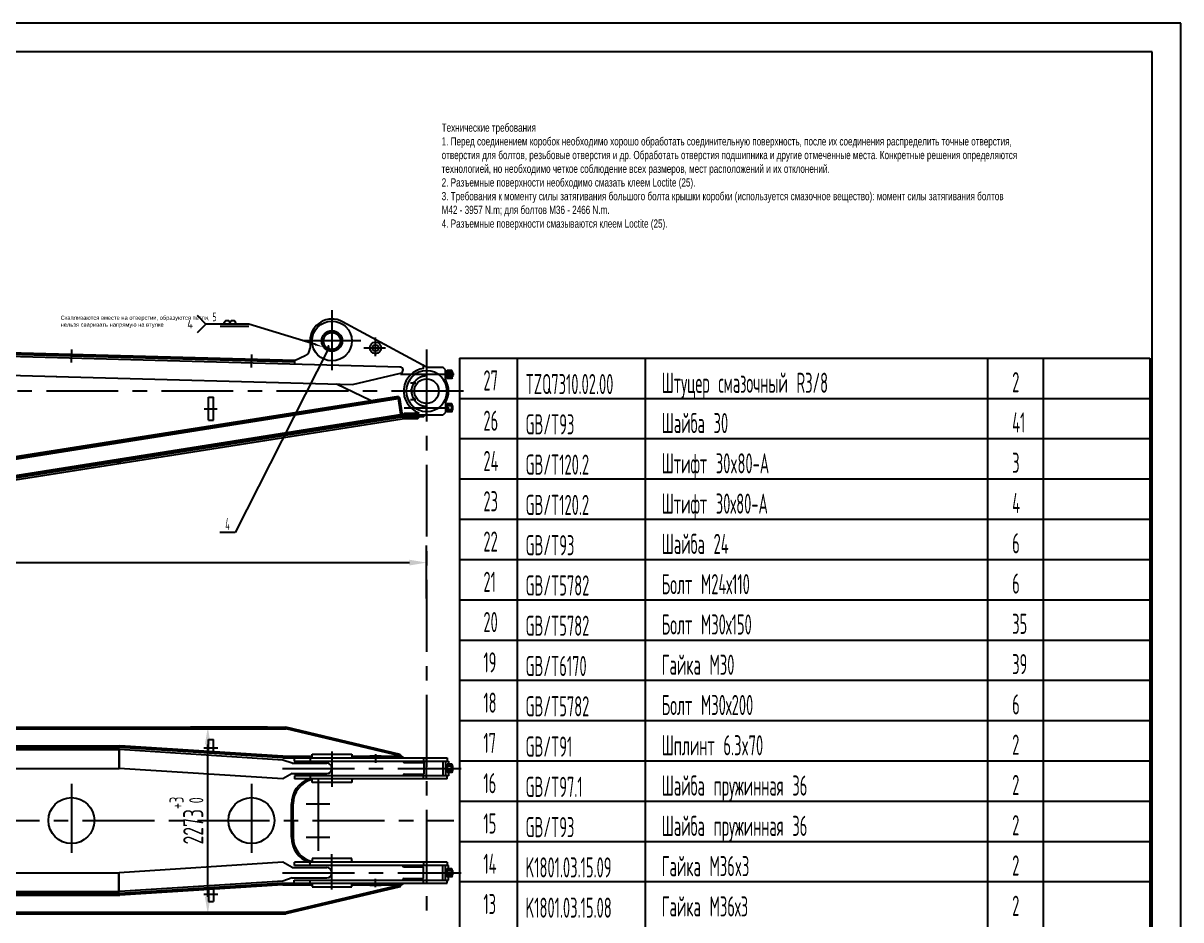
# Model space of a CAD drawing. Header units: millimetres. Extents: x 0 to 30627, y -801 to 20790.
# Drawn here: x 15313 to 29400, y 9881 to 20790 of the extents above; entities that cross this region are included whole.
import ezdxf
from ezdxf.enums import TextEntityAlignment as Align

# ---------------------------------------------------------------- set-up
doc = ezdxf.new("R2010")
doc.units = ezdxf.units.MM
doc.header["$LTSCALE"] = 700
doc.linetypes.add('F', pattern=[0.75, 0.5, -0.25])
doc.linetypes.add('G', pattern=[2, 1.25, -0.25, 0.25, -0.25])
for name, color, linetype in [('01', 7, 'Continuous'), ('02', 1, 'Continuous'), ('04', 2, 'F'), ('05', 142, 'G'), ('08', 1, 'Continuous'), ('11', 3, 'Continuous'), ('13', 3, 'Continuous')]:
    doc.layers.add(name, color=color, linetype=linetype)
doc.styles.add('HZLIB', font='TXT.shx', dxfattribs={"width": 0.5, "height": 245})
doc.styles.get("Standard").update_dxf_attribs({"font": 'isocp', "width": 0.707, "bigfont": 'intecad.shx'})
doc.dimstyles.new('INTE', dxfattribs={"dimscale": 70, "dimtxt": 3.5, "dimasz": 3, "dimexe": 3, "dimexo": 0, "dimgap": 1, "dimtad": 1, "dimdec": 3, "dimdsep": 46, "dimtxsty": 'Standard', "dimcen": 0, "dimclrd": 1, "dimclre": 1, "dimclrt": 3, "dimaunit": 1, "dimadec": 0, "dimazin": 0, "dimtfac": 1, "dimtmove": 0, "dimatfit": 0, "dimfxl": 0, "dimarcsym": 0})

# ---------------------------------------------------------------- blocks, each defined once
blk = doc.blocks.new('*D7')
at = {"layer": '08', "color": 1, "lineweight": -2}
for p, q in [((2545, 12261), (2545, 14437)), ((20223, 13789), (20223, 14437)), ((2755, 14227), (20013, 14227))]:
    blk.add_line(p, q, dxfattribs=at)
at = {"layer": '08', "color": 1}
for points in [[(2755, 14262), (2755, 14192), (2545, 14227)], [(20013, 14262), (20013, 14192), (20223, 14227)]]:
    blk.add_solid(points, dxfattribs=at)
at = {"layer": 'DEFPOINTS', "color": 0}
for p in [(20223, 14227), (20223, 13789), (2545, 12261)]:
    blk.add_point(p, dxfattribs=at)
at = {"layer": '08', "color": 3, "insert": (11384, 14419), "char_height": 245, "attachment_point": 5}
blk.add_mtext('17678%%P0.5', dxfattribs=at)
blk = doc.blocks.new('*D13')
at = {"layer": '08', "color": 1, "lineweight": -2}
for p, q in [((18286, 12225), (17350, 12225)), ((17560, 10162), (17560, 12015)), ((18286, 9952), (17350, 9952))]:
    blk.add_line(p, q, dxfattribs=at)
at = {"layer": '08', "color": 1}
for points in [[(17525, 12015), (17595, 12015), (17560, 12225)], [(17525, 10162), (17595, 10162), (17560, 9952)]]:
    blk.add_solid(points, dxfattribs=at)
at = {"layer": 'DEFPOINTS', "color": 0}
for p in [(17560, 12225), (18286, 12225), (18286, 9952)]:
    blk.add_point(p, dxfattribs=at)
at = {"layer": '08', "color": 3, "insert": (17300, 11089), "char_height": 245, "attachment_point": 5, "rotation": 90}
blk.add_mtext('2273{\\C3;\\H0.7x;\\S+3^  0;}', dxfattribs=at)
blk = doc.blocks.new('*U14', base_point=(21252, 14157))
at = {"layer": '01'}
blk.add_lwpolyline([(20042, 14438), (20042, 14448, -1), (20111, 14448), (20111, 14438), (20111, 14448, -1), (20180, 14448), (20180, 14438), (20042, 14438)], format="xyb", dxfattribs=at)
at = {"layer": '02'}
for points in [[(19711, 14544), (19817, 14438), (19711, 14331)], [(21152, 14188), (20342, 14438), (19817, 14438)]]:
    blk.add_lwpolyline(points, dxfattribs=at)
blk.add_lwpolyline([(21252, 14157, 0, 24, 0), (21152, 14188, 24, 24, 0)], format="xyseb", dxfattribs=at)
at = {"layer": '04'}
blk.add_line((20342, 14406), (19817, 14406), dxfattribs=at)
at = {"layer": '13', "width": 0.707}
blk.add_text('5', height=105, dxfattribs=at).set_placement((19898, 14472))
at = {"layer": '13', "width": 1.010989}
blk.add_text('4', height=105, dxfattribs=at).set_placement((19592, 14385), (19661, 14385), align=Align.FIT)
blk = doc.blocks.new('*U36')
at = {"layer": '01'}
for points in [[(415, 292), (25, 292)], [(415, 5), (415, 292)]]:
    blk.add_lwpolyline(points, dxfattribs=at)
at = {"layer": '02'}
for points in [[(420, 297), (0, 297)], [(420, 0), (420, 297)]]:
    blk.add_lwpolyline(points, dxfattribs=at)

msp = doc.modelspace()

# ---------------------------------------------------------------- hatches: boundary and pattern name
at = {"layer": '01', "linetype": 'Continuous'}
msp.add_hatch(color=7, dxfattribs=at).paths.add_polyline_path([(16488.9525, 16743.0009), (16468.387, 16743.5557), (16475.7412, 16723.35), (16481.7412, 16723.1881)])
at = {"layer": '01'}
for points in [[(20184.7412, 16624.4882), (20184.7412, 16605.4882), (20219.8683, 16605.4882)], [(19921.7412, 16021.4882), (19909.1042, 16019.4932), (19912.3383, 15999.7561)], [(20116.1866, 15980.6206), (20136.4104, 16001.4882), (20116.1866, 16001.4882)], [(20188.7412, 16007.8313), (20203.2693, 16021.4882), (20188.7412, 16021.4882)], [(16441.3862, 15710.9828), (16429.8749, 15709.1656), (16430.828, 15707.6462), (16446.6851, 15696.4042)], [(16448.3463, 15691.8339), (16446.6851, 15696.4042), (16430.828, 15707.6462), (16441.4326, 15690.7424)], [(18829.2412, 11866.9964), (18829.2412, 11850.9964), (18813.2412, 11850.9964)], [(19312.2412, 11866.9964), (19312.2412, 11850.9964), (19328.2412, 11850.9964)], [(19530.7412, 11870.9964), (19515.8279, 11850.9964), (19530.7412, 11850.9964)], [(19670.7412, 11870.9964), (19685.6546, 11850.9964), (19670.7412, 11850.9964)], [(19907.4238, 11873.4971), (19894.6263, 11876.5433), (19898.6408, 11893.4088)], [(19946.3519, 11850.9964), (19909.1042, 11850.9964), (19914.0827, 11871.912)], [(19935.8151, 11859.4034), (19935.8151, 11850.9964), (19945.7479, 11850.9964)], [(18829.2412, 11580.9964), (18829.2412, 11596.9964), (18813.2412, 11596.9964)], [(19312.2412, 11580.9964), (19312.2412, 11596.9964), (19328.2412, 11596.9964)], [(18829.2412, 10596.9964), (18829.2412, 10580.9964), (18813.2412, 10580.9964)], [(19312.2412, 10596.9964), (19312.2412, 10580.9964), (19328.2412, 10580.9964)], [(18829.2412, 10310.9964), (18829.2412, 10326.9964), (18813.2412, 10326.9964)], [(19328.2412, 10326.9964), (19312.2412, 10326.9964), (19312.2412, 10310.9964)], [(19530.7412, 10306.9964), (19515.8279, 10326.9964), (19530.7412, 10326.9964)], [(19670.7412, 10306.9964), (19685.6546, 10326.9964), (19670.7412, 10326.9964)], [(19907.4238, 10304.4957), (19894.6263, 10301.4495), (19898.6408, 10284.584)], [(19946.3519, 10326.9964), (19909.1042, 10326.9964), (19914.0827, 10306.0807)], [(19935.8151, 10318.5894), (19935.8151, 10326.9964), (19945.7479, 10326.9964)]]:
    msp.add_hatch(color=256, dxfattribs=at).paths.add_polyline_path(points)
h = msp.add_hatch(color=256, dxfattribs=at)
h.paths.add_polyline_path([(16455.8457, 15713.2673), (16441.3861, 15710.9831), (16441.3861, 15690.7351)])
h.paths.add_polyline_path([(16441.3861, 15710.9831), (16431.7587, 15709.4623), (16431.7587, 15704.83), (16441.3861, 15690.7351)])
h.paths.add_polyline_path([(16431.7587, 15709.4623), (16428.9028, 15709.0111), (16431.7587, 15704.83)])
h = msp.add_hatch(color=256, dxfattribs=at)
h.paths.add_polyline_path([(16455.8454, 15713.2654), (16441.3862, 15710.9828), (16446.6851, 15696.4042), (16452.2601, 15692.4517)])
h.paths.add_polyline_path([(16446.6851, 15696.4042), (16448.3463, 15691.8339), (16452.2601, 15692.4517)])
h = msp.add_hatch(color=256, dxfattribs=at)
h.paths.add_polyline_path([(16474.7254, 15457.0756), (16478.1866, 15457.622), (16478.1866, 15477.8697), (16465.3105, 15475.837)])
h.paths.add_polyline_path([(16495.4189, 15480.5901), (16478.1866, 15477.8697), (16478.1866, 15457.622), (16485.2557, 15458.738)])
h = msp.add_hatch(color=256, dxfattribs=at)
h.paths.add_polyline_path([(16479.4605, 15457.8231), (16470.6384, 15456.4304), (16466.0157, 15430.391), (16479.4605, 15432.5135)])
h.paths.add_polyline_path([(16487.6766, 15459.1201), (16479.4605, 15457.8231), (16479.4605, 15432.5135), (16497.006, 15435.2833)])
h = msp.add_hatch(color=256, dxfattribs=at)
h.paths.add_polyline_path([(18597.7234, 11105.8273), (18577.7412, 11098.5543), (18577.7412, 11088.9964), (18597.7234, 11088.9964)])
h.paths.add_polyline_path([(18597.7234, 11088.9964), (18577.7412, 11088.9964), (18577.7412, 11079.4384), (18597.7234, 11072.1655)])

# ---------------------------------------------------------------- linework, layer by layer
for p, q in [((20623.6274, 16715.5718), (20623.6274, 3485.5736)), ((20623.6274, 16715.5718), (29023.6275, 16715.5718)), ((21323.6273, 16715.5718), (21323.6273, 3485.5736)), ((22882.8791, 16715.5718), (22882.8791, 3485.5736)), ((27046.0386, 16715.5718), (27046.0386, 3485.5736)), ((27723.9268, 16715.5718), (27723.9268, 3485.5736)), ((29023.6275, 16715.5718), (29023.6275, 3485.5736)), ((20623.6274, 16225.5719), (29023.6275, 16225.5719)), ((20623.6274, 15735.5719), (29023.6275, 15735.5719)), ((20623.6274, 15245.572), (29023.6275, 15245.572)), ((20623.6274, 14755.5721), (29023.6275, 14755.5721)), ((20623.6274, 14265.5721), (29023.6275, 14265.5721)), ((20623.6274, 13775.5722), (29023.6275, 13775.5722)), ((20623.6274, 13285.5723), (29023.6275, 13285.5723)), ((20623.6274, 12795.5724), (29023.6275, 12795.5724)), ((20623.6274, 12305.5724), (29023.6275, 12305.5724)), ((20623.6274, 11815.5725), (29023.6275, 11815.5725)), ((20623.6274, 11325.5726), (29023.6275, 11325.5726)), ((20623.6274, 10835.5726), (29023.6275, 10835.5726)), ((20623.6274, 10345.5727), (29023.6275, 10345.5727))]:
    msp.add_line(p, q)
for p, q in [((20219.8683, 16605.4882), (19197.7684, 17158.3351)), ((18803.7412, 16923.4882), (18803.7412, 16836.0678)), ((19899.9514, 16605.9681), (11910.7412, 16821.4882)), ((18620.2154, 16685.5071), (11911.3481, 16866.4882)), ((18613.7412, 16665.6745), (11911.4154, 16846.4791)), ((16478.1866, 16723.284), (16478.7259, 16743.2768)), ((16478.1866, 16723.284), (16478.7259, 16743.2768)), ((20184.7412, 16589.8882), (20184.7412, 16630.4882)), ((11916.7412, 16592.4882), (15725.146, 16489.7511)), ((15716.3895, 16489.9873), (19321.0474, 16392.7467)), ((19321.0474, 16392.7467), (19906.7823, 16531.2713)), ((20451.7412, 16561.9882), (20462.7412, 16561.9882)), ((20462.7412, 16561.9882), (20462.7412, 16470.9882)), ((20472.7412, 16556.4882), (20462.7412, 16556.4882)), ((20530.9006, 16566.1403), (20472.7412, 16566.1403)), ((20472.7412, 16466.836), (20472.7412, 16566.1403)), ((20532.3227, 16541.3142), (20472.7412, 16541.3142)), ((20532.3227, 16491.6621), (20472.7412, 16491.6621)), ((20516.7412, 16522.4882), (20516.7412, 16510.4882)), ((20534.7412, 16522.4882), (20516.7412, 16522.4882)), ((20534.7412, 16510.4882), (20516.7412, 16510.4882)), ((20534.7412, 16556.7272), (20519.7412, 16556.7272)), ((20519.7412, 16550.3629), (20519.7412, 16556.7272)), ((20534.7412, 16550.3629), (20519.7412, 16550.3629)), ((20534.7412, 16482.6134), (20519.7412, 16482.6134)), ((20519.7412, 16482.6134), (20519.7412, 16476.2491)), ((20534.7412, 16559.4882), (20530.9006, 16566.1403)), ((20534.7412, 16473.4882), (20534.7412, 16559.4882)), ((20536.4389, 16546.4882), (20534.7412, 16546.4882)), ((20536.4389, 16486.4882), (20534.7412, 16486.4882)), ((20536.4389, 16546.4882), (20536.4389, 16486.4882)), ((19539.9027, 16201.1353), (19125.8243, 16398.0131)), ((20462.7412, 16470.9882), (20451.7412, 16470.9882)), ((20472.7412, 16476.4882), (20462.7412, 16476.4882)), ((20530.9006, 16466.836), (20472.7412, 16466.836)), ((20534.7412, 16476.2491), (20519.7412, 16476.2491)), ((20534.7412, 16473.4882), (20530.9006, 16466.836)), ((9815.1852, 14664.9343), (19881.038, 16253.9852)), ((9818.3039, 14645.1789), (19892.8233, 16235.598)), ((9819.8633, 14635.3012), (19874.6273, 16222.6016)), ((17567.4426, 16239.0564), (17631.4426, 16239.0564)), ((19874.6273, 16222.6016), (19905.1905, 16028.9992)), ((19892.8233, 16235.598), (19926.5051, 16022.2402)), ((20462.7412, 16155.9882), (20451.7412, 16155.9882)), ((20451.7412, 16064.9882), (20462.7412, 16064.9882)), ((20462.7412, 16064.9882), (20462.7412, 16155.9882)), ((20472.7412, 16150.4882), (20462.7412, 16150.4882)), ((20472.7412, 16070.4882), (20462.7412, 16070.4882)), ((20472.7412, 16160.1403), (20472.7412, 16060.836)), ((20530.9006, 16160.1403), (20472.7412, 16160.1403)), ((20532.3227, 16135.3142), (20472.7412, 16135.3142)), ((20532.3227, 16085.6621), (20472.7412, 16085.6621)), ((20530.9006, 16060.836), (20472.7412, 16060.836)), ((20534.7412, 16150.7272), (20519.7412, 16150.7272)), ((20519.7412, 16144.3629), (20519.7412, 16150.7272)), ((20534.7412, 16144.3629), (20519.7412, 16144.3629)), ((20534.7412, 16076.6134), (20519.7412, 16076.6134)), ((20519.7412, 16076.6134), (20519.7412, 16070.2491)), ((20534.7412, 16070.2491), (20519.7412, 16070.2491)), ((20534.7412, 16153.4882), (20530.9006, 16160.1403)), ((20534.7412, 16067.4882), (20530.9006, 16060.836)), ((20534.7412, 16067.4882), (20534.7412, 16153.4882)), ((20536.4389, 16140.4882), (20534.7412, 16140.4882)), ((20536.4389, 16080.4882), (20534.7412, 16080.4882)), ((20536.4389, 16080.4882), (20536.4389, 16140.4882)), ((9850.4264, 14441.6988), (19924.9458, 16032.1179)), ((9851.9858, 14431.8212), (19926.5051, 16022.2402)), ((9855.1064, 14412.0661), (19923.3102, 16001.4882)), ((9859.0073, 14387.3723), (19925.2714, 15976.4882)), ((17567.4426, 15959.0564), (17631.4426, 15959.0564)), ((19912.3383, 15999.7561), (19909.1042, 16019.4932)), ((19912.3383, 15999.7561), (19921.7412, 16021.4882)), ((20116.1866, 15980.6206), (20136.4104, 16001.4882)), ((20116.1866, 15976.4882), (20116.1866, 16001.4882)), ((20127.7412, 16040.4882), (20127.7412, 16051.1601)), ((20188.7412, 16007.8313), (20203.2693, 16021.4882)), ((16452.2601, 15692.4517), (16428.9028, 15709.0111)), ((16429.8749, 15709.1656), (16441.4326, 15690.7424)), ((16448.3463, 15691.8339), (16441.3861, 15710.9831)), ((16452.2601, 15692.4517), (16455.8457, 15713.2673)), ((16474.7254, 15457.0756), (16465.3105, 15475.837)), ((16470.6384, 15456.4304), (16466.0157, 15430.391)), ((16478.1866, 15457.622), (16475.0679, 15477.3773)), ((16478.1866, 15457.622), (16478.1866, 15477.8697)), ((16485.2557, 15458.738), (16495.4189, 15480.5901)), ((16487.6766, 15459.1201), (16497.006, 15435.2833)), ((19898.9102, 11894.5404), (18508.5152, 12225.4964)), ((7674.7412, 11997.9964), (16488.3804, 11997.9964)), ((18803.7412, 11850.9964), (18803.7412, 11812.9964)), ((18813.2412, 11850.9964), (18829.2412, 11866.9964)), ((18829.2412, 11850.9964), (18829.2412, 11895.9964)), ((19312.2412, 11895.9964), (19312.2412, 11850.9964)), ((19328.2412, 11850.9964), (19312.2412, 11866.9964)), ((19530.7412, 11870.9964), (19515.8279, 11850.9964)), ((19530.7412, 11875.9964), (19530.7412, 11850.9964)), ((19530.7412, 11875.9964), (19670.7412, 11875.9964)), ((19670.7412, 11875.9964), (19670.7412, 11850.9964)), ((19670.7412, 11870.9964), (19685.6546, 11850.9964)), ((19898.6408, 11893.4088), (19907.4238, 11873.4971)), ((19914.0827, 11871.912), (19946.3519, 11850.9964)), ((19935.8151, 11859.4034), (19945.7479, 11850.9964)), ((19935.8151, 11857.826), (19935.8151, 11850.9964)), ((20184.7412, 11850.9964), (20184.7412, 11812.9964)), ((20222.7412, 11596.9964), (20222.7412, 11850.9964)), ((20470.7412, 11850.9964), (20470.7412, 11812.9964)), ((18473.7412, 11596.4964), (16481.7412, 11723.9964)), ((18587.7412, 11787.4964), (18473.7412, 11825.4964)), ((18587.7412, 11787.4964), (19007.2412, 11787.4964)), ((20451.7412, 11769.4964), (20462.7412, 11769.4964)), ((20462.7412, 11769.4964), (20462.7412, 11678.4964)), ((20472.7412, 11763.9964), (20462.7412, 11763.9964)), ((20472.7412, 11773.6485), (20472.7412, 11674.3443)), ((20530.9006, 11773.6485), (20472.7412, 11773.6485)), ((20532.3227, 11748.8225), (20472.7412, 11748.8225)), ((20532.3227, 11699.1703), (20472.7412, 11699.1703)), ((20534.7412, 11729.9964), (20516.7412, 11729.9964)), ((20516.7412, 11717.9964), (20516.7412, 11729.9964)), ((20534.7412, 11717.9964), (20516.7412, 11717.9964)), ((20519.7412, 11757.8712), (20519.7412, 11764.2355)), ((20534.7412, 11764.2355), (20519.7412, 11764.2355)), ((20534.7412, 11757.8712), (20519.7412, 11757.8712)), ((20534.7412, 11766.9964), (20530.9006, 11773.6485)), ((20534.7412, 11766.9964), (20534.7412, 11680.9964)), ((20536.4389, 11753.9964), (20534.7412, 11753.9964)), ((20536.4389, 11693.9964), (20534.7412, 11693.9964)), ((20536.4389, 11753.9964), (20536.4389, 11693.9964)), ((18587.7412, 11660.4964), (18473.7412, 11596.4964)), ((18587.7412, 11660.4964), (19007.2412, 11660.4964)), ((20489.7412, 11634.9964), (18614.7234, 11634.9964)), ((18614.7234, 11634.9964), (18614.7234, 11596.9964)), ((20470.7412, 11596.9964), (18614.7234, 11596.9964)), ((18803.7412, 11634.9964), (18803.7412, 11596.9964)), ((18813.2412, 11596.9964), (18829.2412, 11580.9964)), ((18829.2412, 11551.9964), (18829.2412, 11596.9964)), ((19312.2412, 11551.9964), (18829.2412, 11551.9964)), ((19328.2412, 11596.9964), (19312.2412, 11580.9964)), ((19312.2412, 11596.9964), (19312.2412, 11551.9964)), ((20184.7412, 11596.9964), (20184.7412, 11634.9964)), ((20462.7412, 11678.4964), (20451.7412, 11678.4964)), ((20472.7412, 11683.9964), (20462.7412, 11683.9964)), ((20470.7412, 11596.9964), (20470.7412, 11634.9964)), ((20530.9006, 11674.3443), (20472.7412, 11674.3443)), ((20519.7412, 11690.1216), (20519.7412, 11683.7573)), ((20534.7412, 11690.1216), (20519.7412, 11690.1216)), ((20534.7412, 11683.7573), (20519.7412, 11683.7573)), ((20534.7412, 11680.9964), (20530.9006, 11674.3443)), ((18577.7412, 10885.9964), (18577.7412, 11291.9964)), ((18597.7234, 11105.8273), (18577.7412, 11098.5543)), ((18597.7234, 11072.1655), (18577.7412, 11079.4384)), ((18473.7412, 10581.4964), (16481.7412, 10453.9964)), ((18587.7412, 10517.4964), (18473.7412, 10581.4964)), ((20470.7412, 10580.9964), (18614.7234, 10580.9964)), ((18614.7234, 10542.9964), (18614.7234, 10580.9964)), ((18803.7412, 10542.9964), (18803.7412, 10580.9964)), ((18813.2412, 10580.9964), (18829.2412, 10596.9964)), ((19312.2412, 10625.9964), (18829.2412, 10625.9964)), ((18829.2412, 10625.9964), (18829.2412, 10580.9964)), ((19312.2412, 10580.9964), (19312.2412, 10625.9964)), ((19328.2412, 10580.9964), (19312.2412, 10596.9964)), ((20184.7412, 10580.9964), (20184.7412, 10542.9964)), ((20222.7412, 10580.9964), (20222.7412, 10326.9964)), ((20470.7412, 10580.9964), (20470.7412, 10542.9964)), ((18587.7412, 10517.4964), (19007.2412, 10517.4964)), ((20489.7412, 10542.9964), (18614.7234, 10542.9964)), ((20462.7412, 10499.4964), (20451.7412, 10499.4964)), ((20462.7412, 10408.4964), (20462.7412, 10499.4964)), ((20472.7412, 10493.9964), (20462.7412, 10493.9964)), ((20472.7412, 10404.3443), (20472.7412, 10503.6485)), ((20530.9006, 10503.6485), (20472.7412, 10503.6485)), ((20532.3227, 10478.8225), (20472.7412, 10478.8225)), ((20532.3227, 10429.1703), (20472.7412, 10429.1703)), ((20516.7412, 10447.9964), (20516.7412, 10459.9964)), ((20534.7412, 10459.9964), (20516.7412, 10459.9964)), ((20534.7412, 10447.9964), (20516.7412, 10447.9964)), ((20534.7412, 10494.2355), (20519.7412, 10494.2355)), ((20519.7412, 10487.8712), (20519.7412, 10494.2355)), ((20534.7412, 10487.8712), (20519.7412, 10487.8712)), ((20534.7412, 10496.9964), (20530.9006, 10503.6485)), ((20534.7412, 10410.9964), (20534.7412, 10496.9964)), ((20536.4389, 10483.9964), (20534.7412, 10483.9964)), ((20536.4389, 10423.9964), (20536.4389, 10483.9964)), ((18587.7412, 10390.4964), (18473.7412, 10352.4964)), ((19898.9102, 10283.4524), (18508.5152, 9952.4964)), ((18587.7412, 10390.4964), (19007.2412, 10390.4964)), ((18803.7412, 10326.9964), (18803.7412, 10364.9964)), ((18813.2412, 10326.9964), (18829.2412, 10310.9964)), ((18829.2412, 10326.9964), (18829.2412, 10281.9964)), ((19312.2412, 10281.9964), (19312.2412, 10326.9964)), ((19328.2412, 10326.9964), (19312.2412, 10310.9964)), ((19530.7412, 10306.9964), (19515.8279, 10326.9964)), ((19530.7412, 10301.9964), (19530.7412, 10326.9964)), ((19530.7412, 10301.9964), (19670.7412, 10301.9964)), ((19670.7412, 10306.9964), (19685.6546, 10326.9964)), ((19670.7412, 10301.9964), (19670.7412, 10326.9964)), ((19898.6408, 10284.584), (19907.4238, 10304.4957)), ((19914.0827, 10306.0807), (19946.3519, 10326.9964)), ((19935.8151, 10318.5894), (19945.7479, 10326.9964)), ((20184.7412, 10326.9964), (20184.7412, 10364.9964)), ((20451.7412, 10408.4964), (20462.7412, 10408.4964)), ((20472.7412, 10413.9964), (20462.7412, 10413.9964)), ((20470.7412, 10326.9964), (20470.7412, 10364.9964)), ((20530.9006, 10404.3443), (20472.7412, 10404.3443)), ((20519.7412, 10420.1216), (20519.7412, 10413.7573)), ((20534.7412, 10420.1216), (20519.7412, 10420.1216)), ((20534.7412, 10413.7573), (20519.7412, 10413.7573)), ((20534.7412, 10410.9964), (20530.9006, 10404.3443)), ((20536.4389, 10423.9964), (20534.7412, 10423.9964)), ((7674.7412, 10179.9964), (16488.3804, 10179.9964))]:
    msp.add_line(p, q, dxfattribs=at)
at = {"layer": '01', "color": 7, "linetype": 'Continuous'}
for p, q in [((16475.7966, 16723.1979), (16468.387, 16743.5557)), ((16481.7412, 16723.1881), (16488.9525, 16743.0009)), ((18744.8483, 16743.6244), (18613.7412, 16682.4882)), ((18613.7412, 16682.4882), (18613.7412, 16641.4882)), ((20184.7412, 16630.4882), (20173.6485, 16630.4882)), ((20222.7412, 16605.4882), (20419.7412, 16605.4882)), ((20222.7412, 16605.4882), (20222.7412, 16447.9882)), ((20451.7412, 16573.4882), (20419.7412, 16605.4882)), ((20451.7412, 16457.5298), (20451.7412, 16573.4882)), ((20539.4389, 16543.4882), (20536.4389, 16546.4882)), ((20539.4389, 16489.4882), (20536.4389, 16486.4882)), ((20539.4389, 16489.4882), (20539.4389, 16543.4882)), ((17567.4426, 15959.0564), (17567.4426, 16239.0564)), ((17631.4426, 15959.0564), (17631.4426, 16239.0564)), ((19881.038, 16253.9852), (19883.9967, 16235.2434)), ((20222.7412, 16021.4882), (20222.7412, 16178.9882)), ((20451.7412, 16169.4465), (20451.7412, 16053.4882)), ((20539.4389, 16137.4882), (20536.4389, 16140.4882)), ((20539.4389, 16083.4882), (20536.4389, 16080.4882)), ((20539.4389, 16137.4882), (20539.4389, 16083.4882)), ((20419.7412, 16021.4882), (19921.7412, 16021.4882)), ((20188.7412, 16001.4882), (19923.3102, 16001.4882)), ((20116.1866, 15976.4882), (19925.2714, 15976.4882)), ((20127.7412, 16040.4882), (19949.7412, 16040.4882)), ((20188.7412, 16001.4882), (20188.7412, 16021.4882)), ((20451.7412, 16053.4882), (20419.7412, 16021.4882)), ((6990.6956, 12205.4964), (18512.6519, 12205.4964)), ((7001.3686, 12225.4964), (18508.5152, 12225.4964)), ((19914.0827, 11871.912), (18512.6519, 12205.4964)), ((7739.9913, 11977.9964), (16487.7412, 11977.9964)), ((18472.7412, 11850.9964), (16487.7412, 11977.9964)), ((18474.0182, 11870.9556), (16488.3804, 11997.9964)), ((17567.4426, 11928.9582), (17567.4426, 12073.9173)), ((17567.4426, 12073.9173), (17631.4426, 12073.9173)), ((17631.4426, 11924.8634), (17631.4426, 12073.9173)), ((9958.4157, 11952.9964), (16487.7412, 11952.9964)), ((16475.7966, 11952.9964), (16475.7966, 11723.9964)), ((16481.7412, 11952.9964), (16481.7412, 11723.9964)), ((18473.7412, 11825.4964), (16486.145, 11953.0474)), ((18472.7412, 11870.9964), (18829.2412, 11870.9964)), ((18472.7412, 11850.9964), (20470.7412, 11850.9964)), ((18612.7412, 11850.9964), (18612.7412, 11812.9964)), ((18829.2412, 11895.9964), (19312.2412, 11895.9964)), ((19312.2412, 11870.9964), (19530.7412, 11870.9964)), ((19670.7412, 11870.9964), (19915.4954, 11870.9964)), ((19894.6263, 11876.5433), (19898.9102, 11894.5404)), ((19909.1042, 11850.9964), (19914.0827, 11871.912)), ((11888.223, 11723.9964), (16481.7412, 11723.9964)), ((18612.7412, 11812.9964), (20489.7412, 11812.9964)), ((19955.3102, 11793.9964), (20190.3102, 11793.9964)), ((20190.3102, 11793.9964), (20190.3102, 11653.9964)), ((20419.7412, 11812.9964), (20419.7412, 11634.9964)), ((20451.7412, 11812.9964), (20451.7412, 11634.9964)), ((20489.7412, 11812.9964), (20489.7412, 11773.6485)), ((20539.4389, 11750.9964), (20536.4389, 11753.9964)), ((20539.4389, 11696.9964), (20536.4389, 11693.9964)), ((20539.4389, 11696.9964), (20539.4389, 11750.9964)), ((19955.3102, 11653.9964), (20190.3102, 11653.9964)), ((20489.7412, 11674.3443), (20489.7412, 11634.9964)), ((18597.7234, 11105.8273), (18597.7234, 11291.9964)), ((18597.7234, 11072.1655), (18597.7234, 10885.9964)), ((11888.223, 10453.9964), (16481.7412, 10453.9964)), ((16475.7966, 10224.9964), (16475.7966, 10453.9964)), ((16481.7412, 10224.9964), (16481.7412, 10453.9964)), ((16481.7412, 10224.9964), (16481.7412, 10453.9964)), ((19949.7412, 10523.9964), (20184.7412, 10523.9964)), ((20184.7412, 10383.9964), (20184.7412, 10523.9964)), ((20419.7412, 10364.9964), (20419.7412, 10542.9964)), ((20451.7412, 10364.9964), (20451.7412, 10542.9964)), ((20489.7412, 10503.6485), (20489.7412, 10542.9964)), ((20539.4389, 10480.9964), (20536.4389, 10483.9964)), ((20539.4389, 10426.9964), (20536.4389, 10423.9964)), ((20539.4389, 10480.9964), (20539.4389, 10426.9964)), ((18473.7412, 10352.4964), (16486.9399, 10224.9964)), ((18472.7412, 10326.9964), (16487.7412, 10199.9964)), ((18474.0182, 10307.0372), (16488.3804, 10179.9964)), ((18472.7412, 10326.9964), (20470.7412, 10326.9964)), ((18472.7412, 10306.9964), (18829.2412, 10306.9964)), ((19914.0827, 10306.0807), (18512.6519, 9972.4964)), ((18612.7412, 10364.9964), (20489.7412, 10364.9964)), ((18612.7412, 10326.9964), (18612.7412, 10364.9964)), ((19312.2412, 10306.9964), (19530.7412, 10306.9964)), ((19670.7412, 10306.9964), (19915.4954, 10306.9964)), ((19894.6263, 10301.4495), (19898.9102, 10283.4524)), ((19909.1042, 10326.9964), (19914.0827, 10306.0807)), ((19949.7412, 10383.9964), (20184.7412, 10383.9964)), ((20489.7412, 10364.9964), (20489.7412, 10404.3443)), ((7739.9913, 10199.9964), (16487.7412, 10199.9964)), ((9958.4157, 10224.9964), (16486.9399, 10224.9964)), ((17567.4426, 10249.0346), (17567.4426, 10104.0755)), ((17631.4426, 10253.1293), (17631.4426, 10104.0755)), ((18829.2412, 10281.9964), (19312.2412, 10281.9964)), ((17567.4426, 10104.0755), (17631.4426, 10104.0755)), ((6990.6956, 9972.4964), (18512.6519, 9972.4964)), ((7001.3686, 9952.4964), (18508.5152, 9952.4964))]:
    msp.add_line(p, q, dxfattribs=at)
for centre, radius in [((19070.7412, 16923.4882), 241.5), ((19070.7412, 16923.4882), 102.5), ((19600.7412, 16838.9882), 70), ((20526.4389, 16516.4882), 5.25), ((20067.0974, 16413.4882), 8.0687), ((20037.7412, 16313.4882), 8.0687), ((20067.0974, 16213.4882), 8.0687), ((20526.4389, 11723.9964), 5.25), ((15900.7412, 11088.9964), 279.5), ((18091.7412, 11088.9964), 279.5), ((20526.4389, 10453.9964), 5.25)]:
    msp.add_circle(centre, radius, dxfattribs=at)
at = {"layer": '01'}
for centre, radius in [((19070.7412, 16923.4882), 125.5), ((19070.7412, 16923.4882), 120.5), ((19600.7412, 16838.9882), 38), ((20222.7412, 16313.4882), 149.5)]:
    msp.add_circle(centre, radius, dxfattribs=at)
at = {"layer": '01', "color": 7, "linetype": 'Continuous'}
for centre, radius, start, end in [((19070.7412, 16923.4882), 267, 61.5913425, 180), ((20476.7412, 16457.5298), 25, 180, 209.55727529), ((20222.7412, 16313.4882), 267, 330.44272471, 29.55727529), ((20476.7412, 16169.4465), 25, 150.44272471, 180), ((19955.3102, 11812.9964), 19, 180, 270), ((19955.3102, 11634.9964), 19, 90, 180), ((19949.7412, 10542.9964), 19, 180, 270), ((19949.7412, 10364.9964), 19, 90, 180)]:
    msp.add_arc(centre, radius, start, end, dxfattribs=at)
at = {"layer": '01'}
for centre, radius, start, end in [((18701.7412, 16836.0678), 102, 295, 0), ((19898.1841, 16568.1457), 37.8636, 283.12541605, 89.58471552), ((20222.7412, 16313.4882), 279, 97.82805725, 250.0925511), ((20222.7412, 16313.4882), 248, 90, 180), ((20222.7412, 16313.4882), 248, 0, 90), ((20476.3087, 16538.3762), 61.2464, 17.43513574, 26.95670725), ((20515.8034, 16550.5771), 18.9391, 330.71921266, 359.3519923), ((20349.0315, 16508.1985), 186.2587, 4.40001683, 10.24129933), ((20349.0315, 16524.7778), 186.2587, 349.75870067, 355.59998317), ((20515.8034, 16482.3992), 18.9391, 0.6480077, 29.28078734), ((20476.3087, 16494.6001), 61.2464, 333.04329275, 342.56486426), ((20222.7412, 16313.4882), 248, 180, 270), ((20222.7412, 16313.4882), 248, 270, 0), ((20476.3087, 16132.3762), 61.2464, 17.43513574, 26.95670725), ((20476.3087, 16088.6001), 61.2464, 333.04329275, 342.56486426), ((20515.8034, 16144.5771), 18.9391, 330.71921266, 359.3519923), ((20349.0315, 16102.1985), 186.2587, 4.40001683, 10.24129933), ((20349.0315, 16118.7778), 186.2587, 349.75870067, 355.59998317), ((20515.8034, 16076.3992), 18.9391, 0.6480077, 29.28078734), ((19949.7412, 16021.4882), 19, 90, 180), ((19007.2412, 11723.9964), 63.5, 270, 90), ((20476.3087, 11745.8845), 61.2464, 17.43513574, 26.95670725), ((20515.8034, 11758.0854), 18.9391, 330.71921266, 359.3519923), ((20349.0315, 11715.7067), 186.2587, 4.40001683, 10.24129933), ((20349.0315, 11732.286), 186.2587, 349.75870067, 355.59998317), ((20515.8034, 11689.9074), 18.9391, 0.6480077, 29.28078734), ((18901.7412, 11291.9964), 324, 109.71911604, 180), ((18902.7234, 11291.9964), 305, 103.94115432, 180), ((20476.3087, 11702.1083), 61.2464, 333.04329275, 342.56486426), ((18901.7412, 10885.9964), 324, 180, 250.28088396), ((18902.7234, 10885.9964), 305, 180, 256.05884568), ((19007.2412, 10453.9964), 63.5, 270, 90), ((20476.3087, 10475.8845), 61.2464, 17.43513574, 26.95670725), ((20515.8034, 10488.0854), 18.9391, 330.71921266, 359.3519923), ((20349.0315, 10445.7067), 186.2587, 4.40001683, 10.24129933), ((20349.0315, 10462.286), 186.2587, 349.75870067, 355.59998317), ((20515.8034, 10419.9074), 18.9391, 0.6480077, 29.28078734), ((20476.3087, 10432.1083), 61.2464, 333.04329275, 342.56486426)]:
    msp.add_arc(centre, radius, start, end, dxfattribs=at)
at = {"layer": '02'}
for p, q in [((19027.9615, 16830.3423), (17893.0115, 14591.6459)), ((17893.0115, 14591.6459), (17707.0115, 14591.6459))]:
    msp.add_line(p, q, dxfattribs=at)
at = {"layer": '02', "color": 1, "linetype": 'Continuous'}
for centre, start, end in [((20067.0974, 16413.4882), 180, 55.42098921), ((20037.7412, 16313.4882), 304.57901079, 180), ((20067.0974, 16213.4882), 304.57901079, 180)]:
    msp.add_arc(centre, 12, start, end, dxfattribs=at)
at = {"layer": '05'}
for p, q in [((19070.7412, 17296.3939), (19070.7412, 16570.0569)), ((19424.1725, 16923.4882), (18717.31, 16923.4882)), ((19600.7412, 16737.1773), (19600.7412, 16965.7025)), ((15902.8715, 16817.8277), (15898.611, 16659.8952)), ((19457.4472, 16838.9882), (19721.7573, 16838.9882)), ((20222.7412, 16817.8562), (20222.7412, 9976.6758)), ((18093.8715, 16758.7224), (18089.611, 16600.7899)), ((20558.5833, 16516.4882), (19904.9154, 16516.4882)), ((20526.4389, 16501.9772), (20526.4389, 16533.7079)), ((20025.1002, 16413.4882), (20093.4448, 16413.4882)), ((20670.6423, 16313.4882), (2219.6576, 16313.4882)), ((20025.1002, 16213.4882), (20093.4448, 16213.4882)), ((19947.6412, 16110.4882), (20497.8412, 16110.4882)), ((20526.4389, 16124.9991), (20526.4389, 16093.2684)), ((17510.2716, 11974.2303), (17682.5635, 11974.2303)), ((19070.7412, 11928.5645), (19070.7412, 11498.5)), ((19600.7412, 11898.5446), (19600.7412, 11790.1175)), ((20526.4389, 11709.4854), (20526.4389, 11741.2162)), ((18901.7412, 11596.9964), (18901.7412, 10580.9964)), ((18758.442, 11291.9964), (19047.0049, 11291.9964)), ((2036.0837, 11088.9964), (20554.1324, 11088.9964)), ((18758.442, 10885.9964), (19047.0049, 10885.9964)), ((19070.7412, 10249.4283), (19070.7412, 10679.4928)), ((20526.4389, 10468.5074), (20526.4389, 10436.7766)), ((19600.7412, 10278.3724), (19600.7412, 10381.4102)), ((17510.2716, 10193.0755), (17682.5635, 10193.0755))]:
    msp.add_line(p, q, dxfattribs=at)
at = {"layer": '05', "color": 142, "linetype": 'G'}
for p, q in [((17514.9612, 16099.0564), (17675.5254, 16099.0564)), ((18470.8701, 11723.9964), (20641.3866, 11723.9964)), ((15900.7412, 11534.7816), (15900.7412, 10696.6911)), ((18091.7412, 11534.7816), (18091.7412, 10696.6911)), ((18470.8701, 10453.9964), (20641.3866, 10453.9964))]:
    msp.add_line(p, q, dxfattribs=at)
msp.add_arc((20222.7412, 16313.4882), 185, 90, 270, dxfattribs=at)

# ---------------------------------------------------------------- block references
at = {"layer": '01'}
msp.add_blockref('*U14', (18969.8791, 16848.8083), dxfattribs=at)
at = {"layer": '05', "xscale": 70, "yscale": 70, "zscale": 70}
msp.add_blockref('*U36', (0, 0), dxfattribs=at)

# ---------------------------------------------------------------- texts
at = {"style": 'HZLIB', "width": 0.5}
for s, p in [('27', (20913.8259, 16320.9503)), ('TZQ7310.02.00', (21427.1255, 16276.6282)), ('Штуцер смазочный R3/8', (23082.8884, 16292.1904)), ('2', (27347.7508, 16299.8312)), ('26', (20913.8259, 15830.9513)), ('GB/T93', (21427.1255, 15786.6292)), ('Шайба 30', (23082.8884, 15802.1914)), ('41', (27347.7508, 15809.8322)), ('24', (20913.8259, 15340.9523)), ('GB/T120.2', (21427.1255, 15296.6302)), ('Штифт 30x80-A', (23082.8884, 15312.1924)), ('3', (27347.7508, 15319.8332)), ('23', (20913.8259, 14850.9533)), ('4', (27347.7508, 14829.8342)), ('GB/T120.2', (21427.1255, 14806.6312)), ('Штифт 30х80-А', (23082.8884, 14822.1934)), ('22', (20913.8259, 14360.9543)), ('GB/T93', (21427.1255, 14316.6322)), ('Шайба 24', (23082.8884, 14332.1944)), ('6', (27347.7508, 14339.8352)), ('21', (20913.8259, 13870.9553)), ('Болт М24х110', (23082.8884, 13842.1954)), ('6', (27347.7508, 13849.8362)), ('GB/T5782', (21427.1255, 13826.6332)), ('20', (20913.8259, 13380.9563)), ('GB/T5782', (21427.1255, 13336.6342)), ('Болт М30х150', (23082.8884, 13352.1964)), ('35', (27347.7508, 13359.8372)), ('19', (20913.8259, 12890.9573)), ('Гайка M30', (23082.8884, 12862.1974)), ('39', (27347.7508, 12869.8382)), ('GB/T6170', (21427.1255, 12846.6352)), ('18', (20913.8259, 12400.9583)), ('GB/T5782', (21427.1255, 12356.6362)), ('Болт М30х200', (23082.8884, 12372.1984)), ('6', (27347.7508, 12379.8392)), ('17', (20913.8259, 11910.9593)), ('Шплинт 6.3x70', (23082.8884, 11882.1994)), ('2', (27347.7508, 11889.8402)), ('GB/T91', (21427.1255, 11866.6372)), ('16', (20913.8259, 11420.9603)), ('GB/T97.1', (21427.1255, 11376.6382)), ('Шайба пружинная 36', (23082.8884, 11392.2004)), ('2', (27347.7508, 11399.8412)), ('15', (20913.8259, 10930.9613)), ('GB/T93', (21427.1255, 10886.6392)), ('Шайба пружинная 36', (23082.8884, 10902.2014)), ('2', (27347.7508, 10909.8422)), ('14', (20913.8259, 10440.9623)), ('K1801.03.15.09', (21427.1255, 10396.6402)), ('Гайка M36x3', (23082.8884, 10412.2024)), ('2', (27347.7508, 10419.8432)), ('13', (20913.8259, 9950.9633)), ('K1801.03.15.08', (21427.1255, 9906.6412)), ('Гайка М36х3', (23082.8884, 9922.2034)), ('2', (27347.7508, 9929.8442))]:
    msp.add_text(s, height=245, dxfattribs=at).set_placement(p)
at = {"layer": '02', "width": 0.605172}
msp.add_text('\\M+5A1F1', height=60, dxfattribs=at).set_placement((19009.9615, 16800.3423), (19045.9615, 16800.3423), align=Align.FIT)
at = {"layer": '05', "attachment_point": 1}
for s, insert, char_height in [('{\\fArial|b0|i0|c204|p34;\\C3;Технические требования\\P1. Перед соединением коробок необходимо хорошо обработать соединительную поверхность, после их соединения распределить точные отверстия,\\Pотверстия для болтов, резьбовые отверстия и др. Обработать отверстия подшипника и другие отмеченные места. Конкретные решения определяются\\Pтехнологией, но необходимо четкое соблюдение всех размеров, мест расположений и их отклонений.\\P2. Разъемные поверхности необходимо смазать клеем \\fArial|b0|i0|c0|p34;Loctite (25).\\P\\fArial|b0|i0|c204|p34;3. Требования к моменту силы затягивания большого болта крышки коробки (используется смазочное вещество): момент силы затягивания болтов\\PМ42 - 3957 \\fArial|b0|i0|c0|p34;N.m\\fArial|b0|i0|c204|p34;; для болтов М36 - \\fArial|b0|i0|c0|p34;2466 N.m.\\P\\fArial|b0|i0|c204|p34;4. Разъемные поверхности смазываются клеем \\fArial|b0|i0|c0|p34;Loctite (25).}', (20405.7865, 19568.9321), 100), ('{\\fArial|b0|i0|c204|p34;\\W1;\\C3;Скапливаются вместе на отверстии, образуются петли,\\Pнельзя сваривать напрямую на втулке}', (15769.6062, 17230.8628), 50)]:
    msp.add_mtext(s, dxfattribs=dict(at, insert=insert, char_height=char_height))
at = {"layer": '11', "width": 0.543846}
msp.add_text('4', height=148.4924, dxfattribs=at).set_placement((17773.7654, 14621.6459), (17826.2575, 14621.6459), align=Align.FIT)

# ---------------------------------------------------------------- dimensions: what is measured, and where the dimension line sits
at = {"layer": '08'}
dim = msp.add_linear_dim(base=(20222.7412, 14226.8335), p1=(2544.7412, 12260.8358), p2=(20222.7412, 13788.6192), text='<>%%P0.5', dimstyle='INTE', dxfattribs=at)
dim.commit()
dim.dimension.update_dxf_attribs({"geometry": '*D7', "text_midpoint": (11383.7412, 14226.8335), "dimtype": 160})
dim = msp.add_linear_dim(base=(17560.3902, 12225.4964), p1=(18285.7369, 9952.4964), p2=(18285.7369, 12225.4964), angle=90, text='2273{\\C3;\\H0.7x;\\S+3^  0;}', dimstyle='INTE', dxfattribs=at)
dim.commit()
dim.dimension.update_dxf_attribs({"geometry": '*D13', "text_midpoint": (17299.5837, 11088.9964)})

doc.saveas('drawing.dxf')
